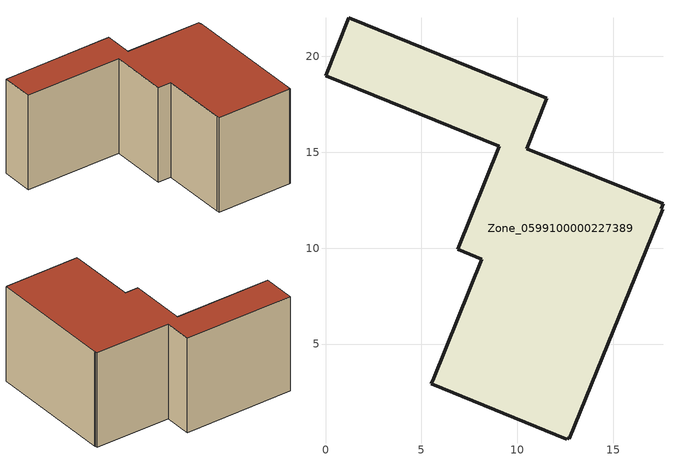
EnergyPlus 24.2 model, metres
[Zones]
Zone_0599100000227389
 floor ground (C_G): 5.64,3.22 8.14,9.43 6.89,9.94 9.07,15.3 0,18.99 1.22,22 11.54,17.8 10.48,15.19 17.59,12.3 17.49,12.05 17.58,12.02 12.71,0.06 12.61,0.1 12.58,0.04 5.51,2.92 z0
 wall outside (C_F): 11.54,17.8 1.22,22 0,18.99 9.07,15.3 6.89,9.94 8.14,9.43 5.64,3.22 5.51,2.92 12.58,0.04 12.61,0.1 12.71,0.06 17.58,12.02 17.49,12.05 17.59,12.3 10.48,15.19 11.54,17.8 z0:9.81
 roof outside (C_R): 12.61,0.1 12.71,0.06 17.58,12.02 17.49,12.05 17.59,12.3 10.48,15.19 11.54,17.8 1.22,22 0,18.99 9.07,15.3 6.89,9.94 8.14,9.43 5.64,3.22 5.51,2.92 12.58,0.04 z9.81
[BUILDING]
Pand.0599100000227389: North Axis=0; Terrain=City; Loads Convergence Tolerance Value=0.04; Temperature Convergence Tolerance Value=0.4; Solar Distribution=FullExterior; Maximum Number of Warmup Days=25; Minimum Number of Warmup Days=1
[Site:Location]
Rotterdam.The.Hague.AP_ZH_NLD Design_Conditions: Latitude=51.96; Longitude=4.45; Time Zone=1; Elevation=-4.5
[SITE:GROUNDTEMPERATURE:BUILDINGSURFACE]
18, 18, 18, 18, 18, 18, 18, 18, 18, 18, 18, 18
[MATERIAL] Thermal Absorptance=0.9; Solar Absorptance=0.7; Visible Absorptance=0.7
Name | Roughness | Thickness | Conductivity | Density | Specific Heat
G.D.1965 | MediumSmooth | 0.15 | 1 | 540 | 1210
F.D.1965 | Rough | 0.3 | 0.857143 | 1920 | 840
R.D.1965 | MediumRough | 0.2 | 0.08 | 1500 | 1000
[CONSTRUCTION]
C_G: G.D.1965
C_F: F.D.1965
C_R: R.D.1965
[ZONE]
Zone_0599100000227389: Type=1; Multiplier=1; Ceiling Height=Autocalculate; Volume=Autocalculate; Floor Area=autocalculate; Part of Total Floor Area=Yes
[ZONEINFILTRATION:DESIGNFLOWRATE]
Infil_Zone_0599100000227389: Zone or ZoneList or Space or SpaceList=Zone_0599100000227389; Schedule=AlwaysOn; Design Flow Rate Calculation Method=Flow/Area; Flow Rate per Floor Area=0.0042; Constant Term Coefficient=1; Temperature Term Coefficient=0; Velocity Term Coefficient=0; Velocity Squared Term Coefficient=0
[HVACTEMPLATE:ZONE:IDEALLOADSAIRSYSTEM]
Zone_0599100000227389: Maximum Heating Supply Air Temperature=50; Minimum Cooling Supply Air Temperature=13; Maximum Heating Supply Air Humidity Ratio=0.0156; Minimum Cooling Supply Air Humidity Ratio=0.0077; Heating Limit=NoLimit; Cooling Limit=NoLimit; Dehumidification Control Type=ConstantSensibleHeatRatio; Cooling Sensible Heat Ratio=0.7; Dehumidification Setpoint=60; Humidification Control Type=None; Humidification Setpoint=30; Outdoor Air Method=None; Outdoor Air Flow Rate per Person=0.00944; Outdoor Air Flow Rate per Zone Floor Area=0; Outdoor Air Flow Rate per Zone=0; Demand Controlled Ventilation Type=None; Outdoor Air Economizer Type=NoEconomizer; Heat Recovery Type=None; Sensible Heat Recovery Effectiveness=0.7; Latent Heat Recovery Effectiveness=0.65
[ZONECONTROL:THERMOSTAT]
ThermostatControl_Zone_0599100000227389: Zone or ZoneList=Zone_0599100000227389; Control Type Schedule=DualSetpointControlType; Control 1=Thermostat_Zone_0599100000227389; Temperature Difference Between Cutout And Setpoint=0
[THERMOSTATSETPOINT:DUALSETPOINT]
Thermostat_Zone_0599100000227389: Heating Setpoint Temperature Schedule=HeatingSetpoint_Zone_0599100000227389; Cooling Setpoint Temperature Schedule=CoolingSetpoint_Zone_0599100000227389
[SCHEDULE:COMPACT]
HeatingSetpoint_Zone_0599100000227389: Through: 12/31, For: AllDays, Until: 24:00, 21
CoolingSetpoint_Zone_0599100000227389: Through: 12/31, For: AllDays, Until: 24:00, 24
DualSetpointControlType: Through: 12/31, For: AllDays, Until: 24:00, 4
AlwaysOn: Through: 12/31, For: AllDays, Until: 24:00, 1
